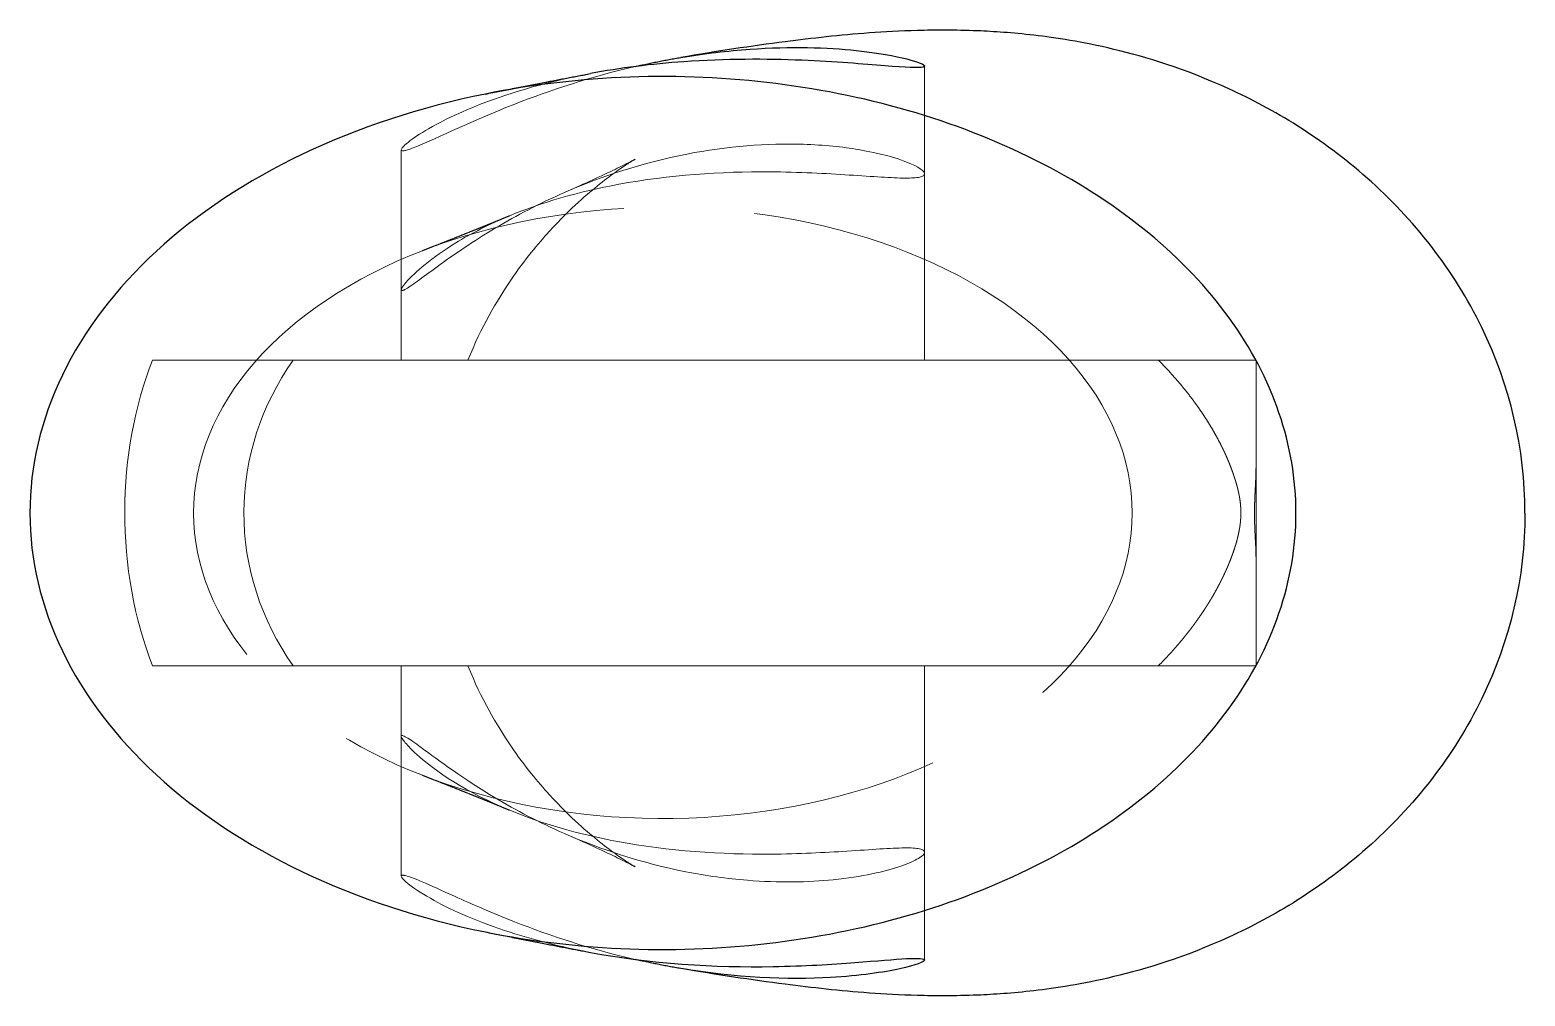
# Model space of a CAD drawing. Header units: millimetres. Extents: x -14.5 to 19.8, y -11.1 to 11.1.
import ezdxf

# ---------------------------------------------------------------- set-up
doc = ezdxf.new("R2010")
doc.units = ezdxf.units.MM
doc.linetypes.add('ACAD_ISO02W100', pattern=[15, 12, -3])
doc.layers.add('HIDDEN', color=7, linetype='ACAD_ISO02W100', lineweight=13)
doc.layers.add('VISIBLE', color=7, linetype='Continuous', lineweight=25)

msp = doc.modelspace()

# ---------------------------------------------------------------- linework, layer by layer
at = {"layer": 'HIDDEN'}
for p, q in [((6, 10.241), (6, 3.5)), ((-6, 8.321), (-6, 3.5)), ((6, 7.772), (6, 3.5)), ((-6, 5.112), (-6, 3.5)), ((13.6, 3.5), (13.6, -3.5)), ((13.6, 1.159), (13.6, -1.159)), ((-6, -3.5), (-6, -5.112)), ((-6, -3.5), (-6, -8.321)), ((6, -3.5), (6, -7.772)), ((6, -3.5), (6, -10.241))]:
    msp.add_line(p, q, dxfattribs=at)
for points, degree, knots in [([(-1.664, 10.067), (-2.24, 9.96), (-2.781, 9.827), (-3.269, 9.679), (-4.172, 9.407), (-4.894, 9.081), (-5.373, 8.805), (-5.771, 8.575), (-6.001, 8.382), (-6, 8.321)], 3, [0, 0, 0, 0, 0.228075, 0.228075, 0.228075, 0.649916, 0.649916, 0.649916, 1, 1, 1, 1]), ([(-6, 8.321), (-5.999, 8.283), (-5.915, 8.295), (-5.747, 8.358), (-5.334, 8.512), (-4.475, 8.948), (-3.399, 9.368), (-2.596, 9.682), (-1.654, 9.995), (-0.639, 10.228)], 3, [0, 0, 0, 0, 0.188837, 0.188837, 0.188837, 0.654083, 0.654083, 0.654083, 1, 1, 1, 1]), ([(6, 7.772), (6.002, 7.897), (5.456, 8.161), (4.486, 8.326), (4.119, 8.388), (3.692, 8.433), (3.22, 8.448), (2.412, 8.476), (1.471, 8.406), (0.549, 8.223), (-0.455, 8.028), (-1.421, 7.71), (-2.259, 7.343)], 3, [0, 0, 0, 0, 4.581976, 4.581976, 4.581976, 6.318442, 6.318442, 6.318442, 9.296895, 9.296895, 9.296895, 12.532813, 12.532813, 12.532813, 12.532813]), ([(-4.473, 3.5), (-4.161, 4.266), (-3.811, 4.861), (-3.488, 5.336), (-3.164, 5.811), (-2.865, 6.167), (-2.607, 6.452), (-2.088, 7.016), (-1.728, 7.311), (-1.455, 7.533), (-1.126, 7.793), (-0.931, 7.92), (-0.808, 8.001), (-0.686, 8.079), (-0.638, 8.105), (-0.637, 8.106)], 3, [0, 0, 0, 0, 0.125, 0.125, 0.125, 0.25, 0.25, 0.25, 0.5, 0.5, 0.5, 0.75, 0.75, 0.75, 1, 1, 1, 1]), ([(-0.637, 8.106), (-0.639, 8.104), (-0.815, 8.008), (-1.097, 7.873), (-1.381, 7.736), (-1.776, 7.554), (-2.259, 7.343)], 3, [0, 0, 0, 0, 0.5, 0.5, 0.5, 1, 1, 1, 1]), ([(-3.513, 6.811), (-2.799, 7.107), (-1.941, 7.361), (-1.008, 7.532), (0.126, 7.745), (1.361, 7.825), (2.444, 7.816), (3.124, 7.812), (3.746, 7.778), (4.268, 7.744), (4.815, 7.709), (5.255, 7.675), (5.551, 7.673), (5.849, 7.671), (5.999, 7.703), (6, 7.772)], 3, [0, 0, 0, 0, 0.218194, 0.218194, 0.218194, 0.484076, 0.484076, 0.484076, 0.650711, 0.650711, 0.650711, 0.825356, 0.825356, 0.825356, 1, 1, 1, 1]), ([(-2.259, 7.343), (-2.836, 7.09), (-3.36, 6.815), (-3.825, 6.539), (-4.352, 6.226), (-4.808, 5.91), (-5.175, 5.643), (-5.519, 5.393), (-5.786, 5.188), (-5.914, 5.122), (-5.971, 5.092), (-6, 5.089), (-6, 5.112)], 3, [0, 0, 0, 0, 0.271846, 0.271846, 0.271846, 0.580558, 0.580558, 0.580558, 0.871313, 0.871313, 0.871313, 1, 1, 1, 1]), ([(10.76, 0), (10.763, 1.231), (10.253, 2.459), (9.299, 3.522), (8.349, 4.586), (6.958, 5.481), (5.312, 6.088), (3.668, 6.696), (1.774, 7.015), (-0.118, 7), (-2.009, 6.988), (-3.893, 6.643), (-5.516, 6.01)], 3, [0, 0, 0, 0, 0.0839137, 0.0839137, 0.0839137, 0.1678275, 0.1678275, 0.1678275, 0.2517412, 0.2517412, 0.2517412, 0.335655, 0.335655, 0.335655, 0.335655]), ([(-6, 5.112), (-5.999, 5.142), (-5.961, 5.201), (-5.886, 5.289), (-5.695, 5.509), (-5.298, 5.856), (-4.75, 6.189), (-4.399, 6.406), (-3.987, 6.613), (-3.513, 6.811)], 3, [0, 0, 0, 0, 0.194046, 0.194046, 0.194046, 0.68723, 0.68723, 0.68723, 1, 1, 1, 1]), ([(-5.516, 6.01), (-7.107, 5.394), (-8.445, 4.504), (-9.358, 3.456), (-10.274, 2.408), (-10.763, 1.205), (-10.76, 0), (-10.763, -1.205), (-10.274, -2.408), (-9.358, -3.456), (-8.445, -4.504), (-7.107, -5.394), (-5.516, -6.01)], 3, [0, 0, 0, 0, 0.25, 0.25, 0.25, 0.5, 0.5, 0.5, 0.75, 0.75, 0.75, 1, 1, 1, 1]), ([(-11.703, -3.5), (-12.124, -2.419), (-12.343, -1.206), (-12.339, 0.034), (-12.335, 1.251), (-12.116, 2.438), (-11.703, 3.5)], 3, [0, 0, 0, 0, 0.504488, 0.504488, 0.504488, 1, 1, 1, 1]), ([(-11.703, 3.5), (-9.81, 3.5), (-8.271, 3.5), (-7.111, 3.5), (-5.353, 3.5), (-4.473, 3.5), (-4.473, 3.5)], 3, [0, 0, 0, 0, 0.397833, 0.397833, 0.397833, 1, 1, 1, 1]), ([(-8.479, -3.5), (-9.218, -2.456), (-9.612, -1.227), (-9.607, 0.02), (-9.604, 1.254), (-9.21, 2.467), (-8.479, 3.5)], 3, [0, 0, 0, 0, 0.502699, 0.502699, 0.502699, 1, 1, 1, 1]), ([(-4.473, 3.5), (-4.475, 3.5), (-4.732, 3.5), (-5.242, 3.5), (-5.914, 3.5), (-7.042, 3.5), (-8.479, 3.5)], 3, [0, 0, 0, 0, 0.428901, 0.428901, 0.428901, 1, 1, 1, 1]), ([(11.361, 3.5), (12.27, 2.589), (12.788, 1.572), (12.978, 1.202), (13.111, 0.795), (13.175, 0.597), (13.214, 0.397), (13.25, 0.214), (13.252, 0)], 2, [0, 0, 0, 0.588677, 0.588677, 0.803489, 0.803489, 0.906166, 0.906166, 1, 1, 1]), ([(13.6, 3.5), (13.6, 3.424), (13.6, 3.328), (13.6, 3.232), (13.6, 3.137), (13.6, 3.037), (13.6, 2.932), (13.6, 2.731), (13.6, 2.502), (13.6, 2.246), (13.6, 2.072), (13.6, 1.899), (13.6, 1.725), (13.6, 1.536), (13.6, 1.343), (13.6, 1.159)], 3, [0, 0, 0, 0, 0.152977, 0.152977, 0.152977, 0.305955, 0.305955, 0.305955, 0.593165, 0.593165, 0.593165, 0.786329, 0.786329, 0.786329, 1, 1, 1, 1]), ([(13.6, 1.159), (13.599, 0.893), (13.584, 0.598), (13.567, 0.334), (13.563, 0)], 2, [0, 0, 0, 0.527588, 0.527588, 1, 1, 1]), ([(-5.516, -6.01), (-3.893, -6.643), (-2.009, -6.988), (-0.118, -7), (1.774, -7.015), (3.668, -6.696), (5.312, -6.088), (6.958, -5.481), (8.349, -4.586), (9.299, -3.522), (10.253, -2.459), (10.763, -1.231), (10.76, 0)], 3, [0, 0, 0, 0, 0.25, 0.25, 0.25, 0.5, 0.5, 0.5, 0.75, 0.75, 0.75, 1, 1, 1, 1]), ([(13.252, 0), (13.251, -0.175), (13.225, -0.332), (13.178, -0.601), (13.101, -0.827), (13.011, -1.098), (12.889, -1.363), (12.676, -1.823), (12.387, -2.256), (11.959, -2.9), (11.361, -3.5)], 2, [0, 0, 0, 0.0724025, 0.0724025, 0.2001832, 0.2001832, 0.3503733, 0.3503733, 0.6122726, 0.6122726, 0.9999998, 0.9999998, 0.9999998]), ([(13.563, 0), (13.562, -0.173), (13.573, -0.391), (13.583, -0.592), (13.594, -0.791), (13.6, -0.98), (13.6, -1.159)], 3, [0, 0, 0, 0, 0.49643, 0.49643, 0.49643, 1, 1, 1, 1]), ([(13.6, -3.5), (13.6, -3.424), (13.6, -3.328), (13.6, -3.232), (13.6, -3.137), (13.6, -3.037), (13.6, -2.932), (13.6, -2.731), (13.6, -2.502), (13.6, -2.246), (13.6, -2.072), (13.6, -1.899), (13.6, -1.725), (13.6, -1.536), (13.6, -1.343), (13.6, -1.159)], 3, [0, 0, 0, 0, 0.152977, 0.152977, 0.152977, 0.305955, 0.305955, 0.305955, 0.593165, 0.593165, 0.593165, 0.786329, 0.786329, 0.786329, 1, 1, 1, 1]), ([(-11.703, -3.5), (-9.81, -3.5), (-8.271, -3.5), (-7.111, -3.5), (-5.353, -3.5), (-4.473, -3.5), (-4.473, -3.5)], 3, [0, 0, 0, 0, 0.397833, 0.397833, 0.397833, 1, 1, 1, 1]), ([(-4.473, -3.5), (-4.475, -3.5), (-4.732, -3.5), (-5.242, -3.5), (-5.914, -3.5), (-7.042, -3.5), (-8.479, -3.5)], 3, [0, 0, 0, 0, 0.428901, 0.428901, 0.428901, 1, 1, 1, 1]), ([(-4.473, -3.5), (-4.161, -4.266), (-3.811, -4.861), (-3.488, -5.336), (-3.164, -5.811), (-2.865, -6.167), (-2.607, -6.452), (-2.088, -7.016), (-1.728, -7.311), (-1.455, -7.533), (-1.126, -7.793), (-0.931, -7.92), (-0.808, -8.001), (-0.686, -8.079), (-0.638, -8.105), (-0.637, -8.106)], 3, [0, 0, 0, 0, 0.125, 0.125, 0.125, 0.25, 0.25, 0.25, 0.5, 0.5, 0.5, 0.75, 0.75, 0.75, 1, 1, 1, 1]), ([(-6, -5.112), (-6.002, -5.053), (-5.83, -5.162), (-5.542, -5.374), (-5.144, -5.667), (-4.557, -6.105), (-3.844, -6.527), (-3.374, -6.807), (-2.844, -7.087), (-2.259, -7.343)], 3, [0, 0, 0, 0, 0.304605, 0.304605, 0.304605, 0.724455, 0.724455, 0.724455, 1, 1, 1, 1]), ([(-3.513, -6.811), (-4.498, -6.407), (-5.228, -5.913), (-5.647, -5.529), (-5.87, -5.326), (-6, -5.161), (-6, -5.112)], 3, [0, 0, 0, 0, 0.651135, 0.651135, 0.651135, 1, 1, 1, 1]), ([(6, -7.772), (5.999, -7.702), (5.844, -7.67), (5.537, -7.673), (5.232, -7.676), (4.779, -7.712), (4.216, -7.748), (3.713, -7.78), (3.121, -7.811), (2.475, -7.816), (1.374, -7.826), (0.114, -7.745), (-1.04, -7.526), (-1.96, -7.355), (-2.807, -7.104), (-3.513, -6.811)], 3, [0, 0, 0, 0, 0.1364035, 0.1364035, 0.1364035, 0.2728069, 0.2728069, 0.2728069, 0.3948091, 0.3948091, 0.3948091, 0.6031057, 0.6031057, 0.6031057, 0.7690165, 0.7690165, 0.7690165, 0.7690165]), ([(-2.259, -7.343), (-1.428, -7.707), (-0.472, -8.023), (0.524, -8.218), (0.996, -8.312), (1.474, -8.378), (1.937, -8.416), (2.655, -8.474), (3.332, -8.461), (3.906, -8.403), (4.567, -8.337), (5.094, -8.214), (5.452, -8.091), (5.81, -7.968), (6, -7.848), (6, -7.772)], 3, [0, 0, 0, 0, 0.255987, 0.255987, 0.255987, 0.377857, 0.377857, 0.377857, 0.56655, 0.56655, 0.56655, 0.783337, 0.783337, 0.783337, 1, 1, 1, 1]), ([(-0.637, -8.106), (-0.639, -8.104), (-0.815, -8.008), (-1.097, -7.873), (-1.381, -7.736), (-1.776, -7.554), (-2.259, -7.343)], 3, [0, 0, 0, 0, 0.5, 0.5, 0.5, 1, 1, 1, 1]), ([(-6, -8.321), (-6.001, -8.389), (-5.722, -8.616), (-5.243, -8.877), (-4.813, -9.113), (-4.22, -9.376), (-3.5, -9.607), (-2.953, -9.784), (-2.332, -9.943), (-1.664, -10.067)], 3, [0, 0, 0, 0, 0.387211, 0.387211, 0.387211, 0.735636, 0.735636, 0.735636, 1, 1, 1, 1]), ([(-0.639, -10.228), (-1.655, -9.995), (-2.598, -9.682), (-3.401, -9.367), (-3.922, -9.163), (-4.388, -8.958), (-4.78, -8.782), (-5.364, -8.518), (-5.786, -8.322), (-5.936, -8.302), (-5.979, -8.296), (-6, -8.302), (-6, -8.321)], 3, [0, 0, 0, 0, 0.346245, 0.346245, 0.346245, 0.570767, 0.570767, 0.570767, 0.905056, 0.905056, 0.905056, 1, 1, 1, 1])]:
    msp.add_open_spline(points, degree=degree, knots=knots, dxfattribs=at)
for points, degree in [([(-5.516, 6.01), (-4.402, 6.444), (-3.513, 6.811)], 2), ([(13.6, 3.5), (13.365, 3.5), (12.668, 3.5), (11.532, 3.5), (9.998, 3.5), (8.118, 3.5), (5.958, 3.5), (3.591, 3.5), (1.101, 3.5), (-1.428, 3.5), (-3.907, 3.5), (-6.252, 3.5), (-8.38, 3.5), (-10.218, 3.5), (-11.703, 3.5)], 1), ([(-8.479, 3.5), (-7.16, 3.5), (-5.741, 3.5), (-4.24, 3.5), (-2.68, 3.5), (-1.082, 3.5), (0.532, 3.5), (2.138, 3.5), (3.713, 3.5), (5.237, 3.5), (6.686, 3.5), (8.042, 3.5), (9.284, 3.5), (10.396, 3.5), (11.361, 3.5)], 1), ([(6, 3.5), (5.85, 3.5), (5.406, 3.5), (4.691, 3.5), (3.741, 3.5), (2.603, 3.5), (1.335, 3.5), (0, 3.5), (-1.335, 3.5), (-2.603, 3.5), (-3.741, 3.5), (-4.691, 3.5), (-5.406, 3.5), (-5.85, 3.5), (-6, 3.5)], 1), ([(-6, 3.5), (-5.85, 3.5), (-5.406, 3.5), (-4.691, 3.5), (-3.741, 3.5), (-2.603, 3.5), (-1.335, 3.5), (0, 3.5), (1.335, 3.5), (2.603, 3.5), (3.741, 3.5), (4.691, 3.5), (5.406, 3.5), (5.85, 3.5), (6, 3.5)], 1), ([(6, 3.5), (5.85, 3.5), (5.406, 3.5), (4.691, 3.5), (3.741, 3.5), (2.603, 3.5), (1.335, 3.5), (0, 3.5), (-1.335, 3.5), (-2.603, 3.5), (-3.741, 3.5), (-4.691, 3.5), (-5.406, 3.5), (-5.85, 3.5), (-6, 3.5)], 1), ([(-6, 3.5), (-5.85, 3.5), (-5.406, 3.5), (-4.691, 3.5), (-3.741, 3.5), (-2.603, 3.5), (-1.335, 3.5), (0, 3.5), (1.335, 3.5), (2.603, 3.5), (3.741, 3.5), (4.691, 3.5), (5.406, 3.5), (5.85, 3.5), (6, 3.5)], 1), ([(13.6, 3.5), (12.586, 3.5), (11.361, 3.5)], 2), ([(13.6, -3.5), (13.365, -3.5), (12.668, -3.5), (11.532, -3.5), (9.998, -3.5), (8.118, -3.5), (5.958, -3.5), (3.591, -3.5), (1.101, -3.5), (-1.428, -3.5), (-3.907, -3.5), (-6.252, -3.5), (-8.38, -3.5), (-10.218, -3.5), (-11.703, -3.5)], 1), ([(-8.479, -3.5), (-7.16, -3.5), (-5.741, -3.5), (-4.24, -3.5), (-2.68, -3.5), (-1.082, -3.5), (0.532, -3.5), (2.138, -3.5), (3.713, -3.5), (5.237, -3.5), (6.686, -3.5), (8.042, -3.5), (9.284, -3.5), (10.396, -3.5), (11.361, -3.5)], 1), ([(6, -3.5), (5.85, -3.5), (5.406, -3.5), (4.691, -3.5), (3.741, -3.5), (2.603, -3.5), (1.335, -3.5), (0, -3.5), (-1.335, -3.5), (-2.603, -3.5), (-3.741, -3.5), (-4.691, -3.5), (-5.406, -3.5), (-5.85, -3.5), (-6, -3.5)], 1), ([(-6, -3.5), (-5.85, -3.5), (-5.406, -3.5), (-4.691, -3.5), (-3.741, -3.5), (-2.603, -3.5), (-1.335, -3.5), (0, -3.5), (1.335, -3.5), (2.603, -3.5), (3.741, -3.5), (4.691, -3.5), (5.406, -3.5), (5.85, -3.5), (6, -3.5)], 1), ([(6, -3.5), (5.85, -3.5), (5.406, -3.5), (4.691, -3.5), (3.741, -3.5), (2.603, -3.5), (1.335, -3.5), (0, -3.5), (-1.335, -3.5), (-2.603, -3.5), (-3.741, -3.5), (-4.691, -3.5), (-5.406, -3.5), (-5.85, -3.5), (-6, -3.5)], 1), ([(-6, -3.5), (-5.85, -3.5), (-5.406, -3.5), (-4.691, -3.5), (-3.741, -3.5), (-2.603, -3.5), (-1.335, -3.5), (0, -3.5), (1.335, -3.5), (2.603, -3.5), (3.741, -3.5), (4.691, -3.5), (5.406, -3.5), (5.85, -3.5), (6, -3.5)], 1), ([(13.6, -3.5), (12.586, -3.5), (11.361, -3.5)], 2), ([(-5.516, -6.01), (-4.402, -6.444), (-3.513, -6.811)], 2)]:
    msp.add_open_spline(points, degree=degree, dxfattribs=at)
at = {"layer": 'VISIBLE'}
for points, knots in [([(19.766, 0), (19.769, 1.468), (19.418, 2.932), (18.776, 4.249), (18.137, 5.568), (17.207, 6.739), (16.145, 7.675), (15.636, 8.126), (15.094, 8.525), (14.556, 8.865), (14.018, 9.206), (13.484, 9.487), (12.979, 9.718), (11.964, 10.181), (11.074, 10.447), (10.34, 10.623), (9.603, 10.798), (9.01, 10.887), (8.507, 10.946), (8.004, 11.004), (7.591, 11.031), (7.215, 11.047), (6.682, 11.068), (6.24, 11.066), (5.838, 11.055), (5.437, 11.043), (5.077, 11.023), (4.734, 10.998), (4.048, 10.947), (3.429, 10.878), (2.802, 10.798), (2.024, 10.697), (1.24, 10.577), (0.408, 10.437)], [0, 0, 0, 0, 0.125, 0.125, 0.125, 0.25, 0.25, 0.25, 0.28125, 0.28125, 0.28125, 0.3125, 0.3125, 0.3125, 0.375, 0.375, 0.375, 0.4375, 0.4375, 0.4375, 0.5, 0.5, 0.5, 0.5625, 0.5625, 0.5625, 0.625, 0.625, 0.625, 0.75, 0.75, 0.75, 1, 1, 1, 1]), ([(0.408, 10.437), (0.943, 10.527), (1.482, 10.591), (1.999, 10.627), (2.925, 10.693), (3.773, 10.667), (4.432, 10.597), (5.434, 10.491), (6.003, 10.307), (6, 10.241)], [0, 0, 0, 0, 0.182087, 0.182087, 0.182087, 0.507721, 0.507721, 0.507721, 1, 1, 1, 1]), ([(6, 10.241), (6, 10.231), (5.989, 10.223), (5.966, 10.217), (5.871, 10.191), (5.567, 10.207), (5.086, 10.246), (4.607, 10.284), (3.951, 10.341), (3.184, 10.372), (2.371, 10.406), (1.43, 10.408), (0.477, 10.339), (-0.251, 10.288), (-0.982, 10.196), (-1.664, 10.067)], [0, 0, 0, 0, 1, 1, 1, 5.255903, 5.255903, 5.255903, 9.511806, 9.511806, 9.511806, 14.024478, 14.024478, 14.024478, 17.467445, 17.467445, 17.467445, 17.467445]), ([(14.514, 0), (14.516, 1.546), (13.987, 3.091), (12.981, 4.473), (11.979, 5.856), (10.503, 7.075), (8.706, 8.001), (6.912, 8.93), (4.801, 9.564), (2.592, 9.839), (0.385, 10.117), (-1.916, 10.034), (-4.069, 9.599)], [0, 0, 0, 0, 0.0738064, 0.0738064, 0.0738064, 0.1476129, 0.1476129, 0.1476129, 0.2214193, 0.2214193, 0.2214193, 0.2952258, 0.2952258, 0.2952258, 0.2952258]), ([(-4.069, 9.599), (-7.06, 9.002), (-9.75, 7.718), (-11.613, 5.999), (-12.547, 5.141), (-13.278, 4.179), (-13.77, 3.161), (-14.262, 2.144), (-14.514, 1.072), (-14.514, 0), (-14.514, -1.072), (-14.262, -2.144), (-13.77, -3.161), (-13.278, -4.179), (-12.547, -5.141), (-11.613, -5.999), (-9.75, -7.718), (-7.06, -9.002), (-4.069, -9.599)], [0, 0, 0, 0, 0.25, 0.25, 0.25, 0.375, 0.375, 0.375, 0.5, 0.5, 0.5, 0.625, 0.625, 0.625, 0.75, 0.75, 0.75, 1, 1, 1, 1]), ([(-4.069, -9.599), (-1.916, -10.034), (0.385, -10.117), (2.592, -9.839), (4.801, -9.564), (6.912, -8.93), (8.706, -8.001), (10.503, -7.075), (11.979, -5.856), (12.981, -4.473), (13.987, -3.091), (14.516, -1.546), (14.514, 0)], [0, 0, 0, 0, 0.25, 0.25, 0.25, 0.5, 0.5, 0.5, 0.75, 0.75, 0.75, 1, 1, 1, 1]), ([(19.766, 0), (19.769, -1.468), (19.418, -2.932), (18.776, -4.249), (18.137, -5.568), (17.207, -6.739), (16.145, -7.675), (15.636, -8.126), (15.094, -8.525), (14.556, -8.865), (14.018, -9.206), (13.484, -9.487), (12.979, -9.718), (11.964, -10.181), (11.074, -10.447), (10.34, -10.623), (9.603, -10.798), (9.01, -10.887), (8.507, -10.946), (8.004, -11.004), (7.591, -11.031), (7.215, -11.047), (6.682, -11.068), (6.24, -11.066), (5.838, -11.055), (5.437, -11.043), (5.077, -11.023), (4.734, -10.998), (4.048, -10.947), (3.429, -10.878), (2.802, -10.798), (2.024, -10.697), (1.24, -10.577), (0.408, -10.437)], [0, 0, 0, 0, 0.125, 0.125, 0.125, 0.25, 0.25, 0.25, 0.28125, 0.28125, 0.28125, 0.3125, 0.3125, 0.3125, 0.375, 0.375, 0.375, 0.4375, 0.4375, 0.4375, 0.5, 0.5, 0.5, 0.5625, 0.5625, 0.5625, 0.625, 0.625, 0.625, 0.75, 0.75, 0.75, 1, 1, 1, 1]), ([(-1.664, -10.067), (-0.32, -10.325), (1.219, -10.419), (2.527, -10.392), (3.234, -10.38), (3.874, -10.34), (4.402, -10.3), (4.909, -10.262), (5.313, -10.225), (5.586, -10.211), (5.861, -10.196), (5.999, -10.206), (6, -10.241)], [0, 0, 0, 0, 0.388424, 0.388424, 0.388424, 0.597982, 0.597982, 0.597982, 0.798991, 0.798991, 0.798991, 1, 1, 1, 1]), ([(6, -10.241), (6, -10.282), (5.805, -10.359), (5.433, -10.441), (5.063, -10.523), (4.518, -10.606), (3.841, -10.644), (2.876, -10.702), (1.635, -10.647), (0.408, -10.437)], [0, 0, 0, 0, 0.1170707, 0.1170707, 0.1170707, 0.2341413, 0.2341413, 0.2341413, 0.4016727, 0.4016727, 0.4016727, 0.4016727])]:
    msp.add_open_spline(points, degree=3, knots=knots, dxfattribs=at)
for points in [[(-0.639, 10.228), (-0.122, 10.348), (0.408, 10.437)], [(-4.069, 9.599), (-2.801, 9.854), (-1.664, 10.067)], [(-4.069, -9.599), (-2.801, -9.854), (-1.664, -10.067)], [(0.408, -10.437), (-0.122, -10.348), (-0.639, -10.228)]]:
    msp.add_open_spline(points, degree=2, dxfattribs=at)

doc.saveas('drawing.dxf')
